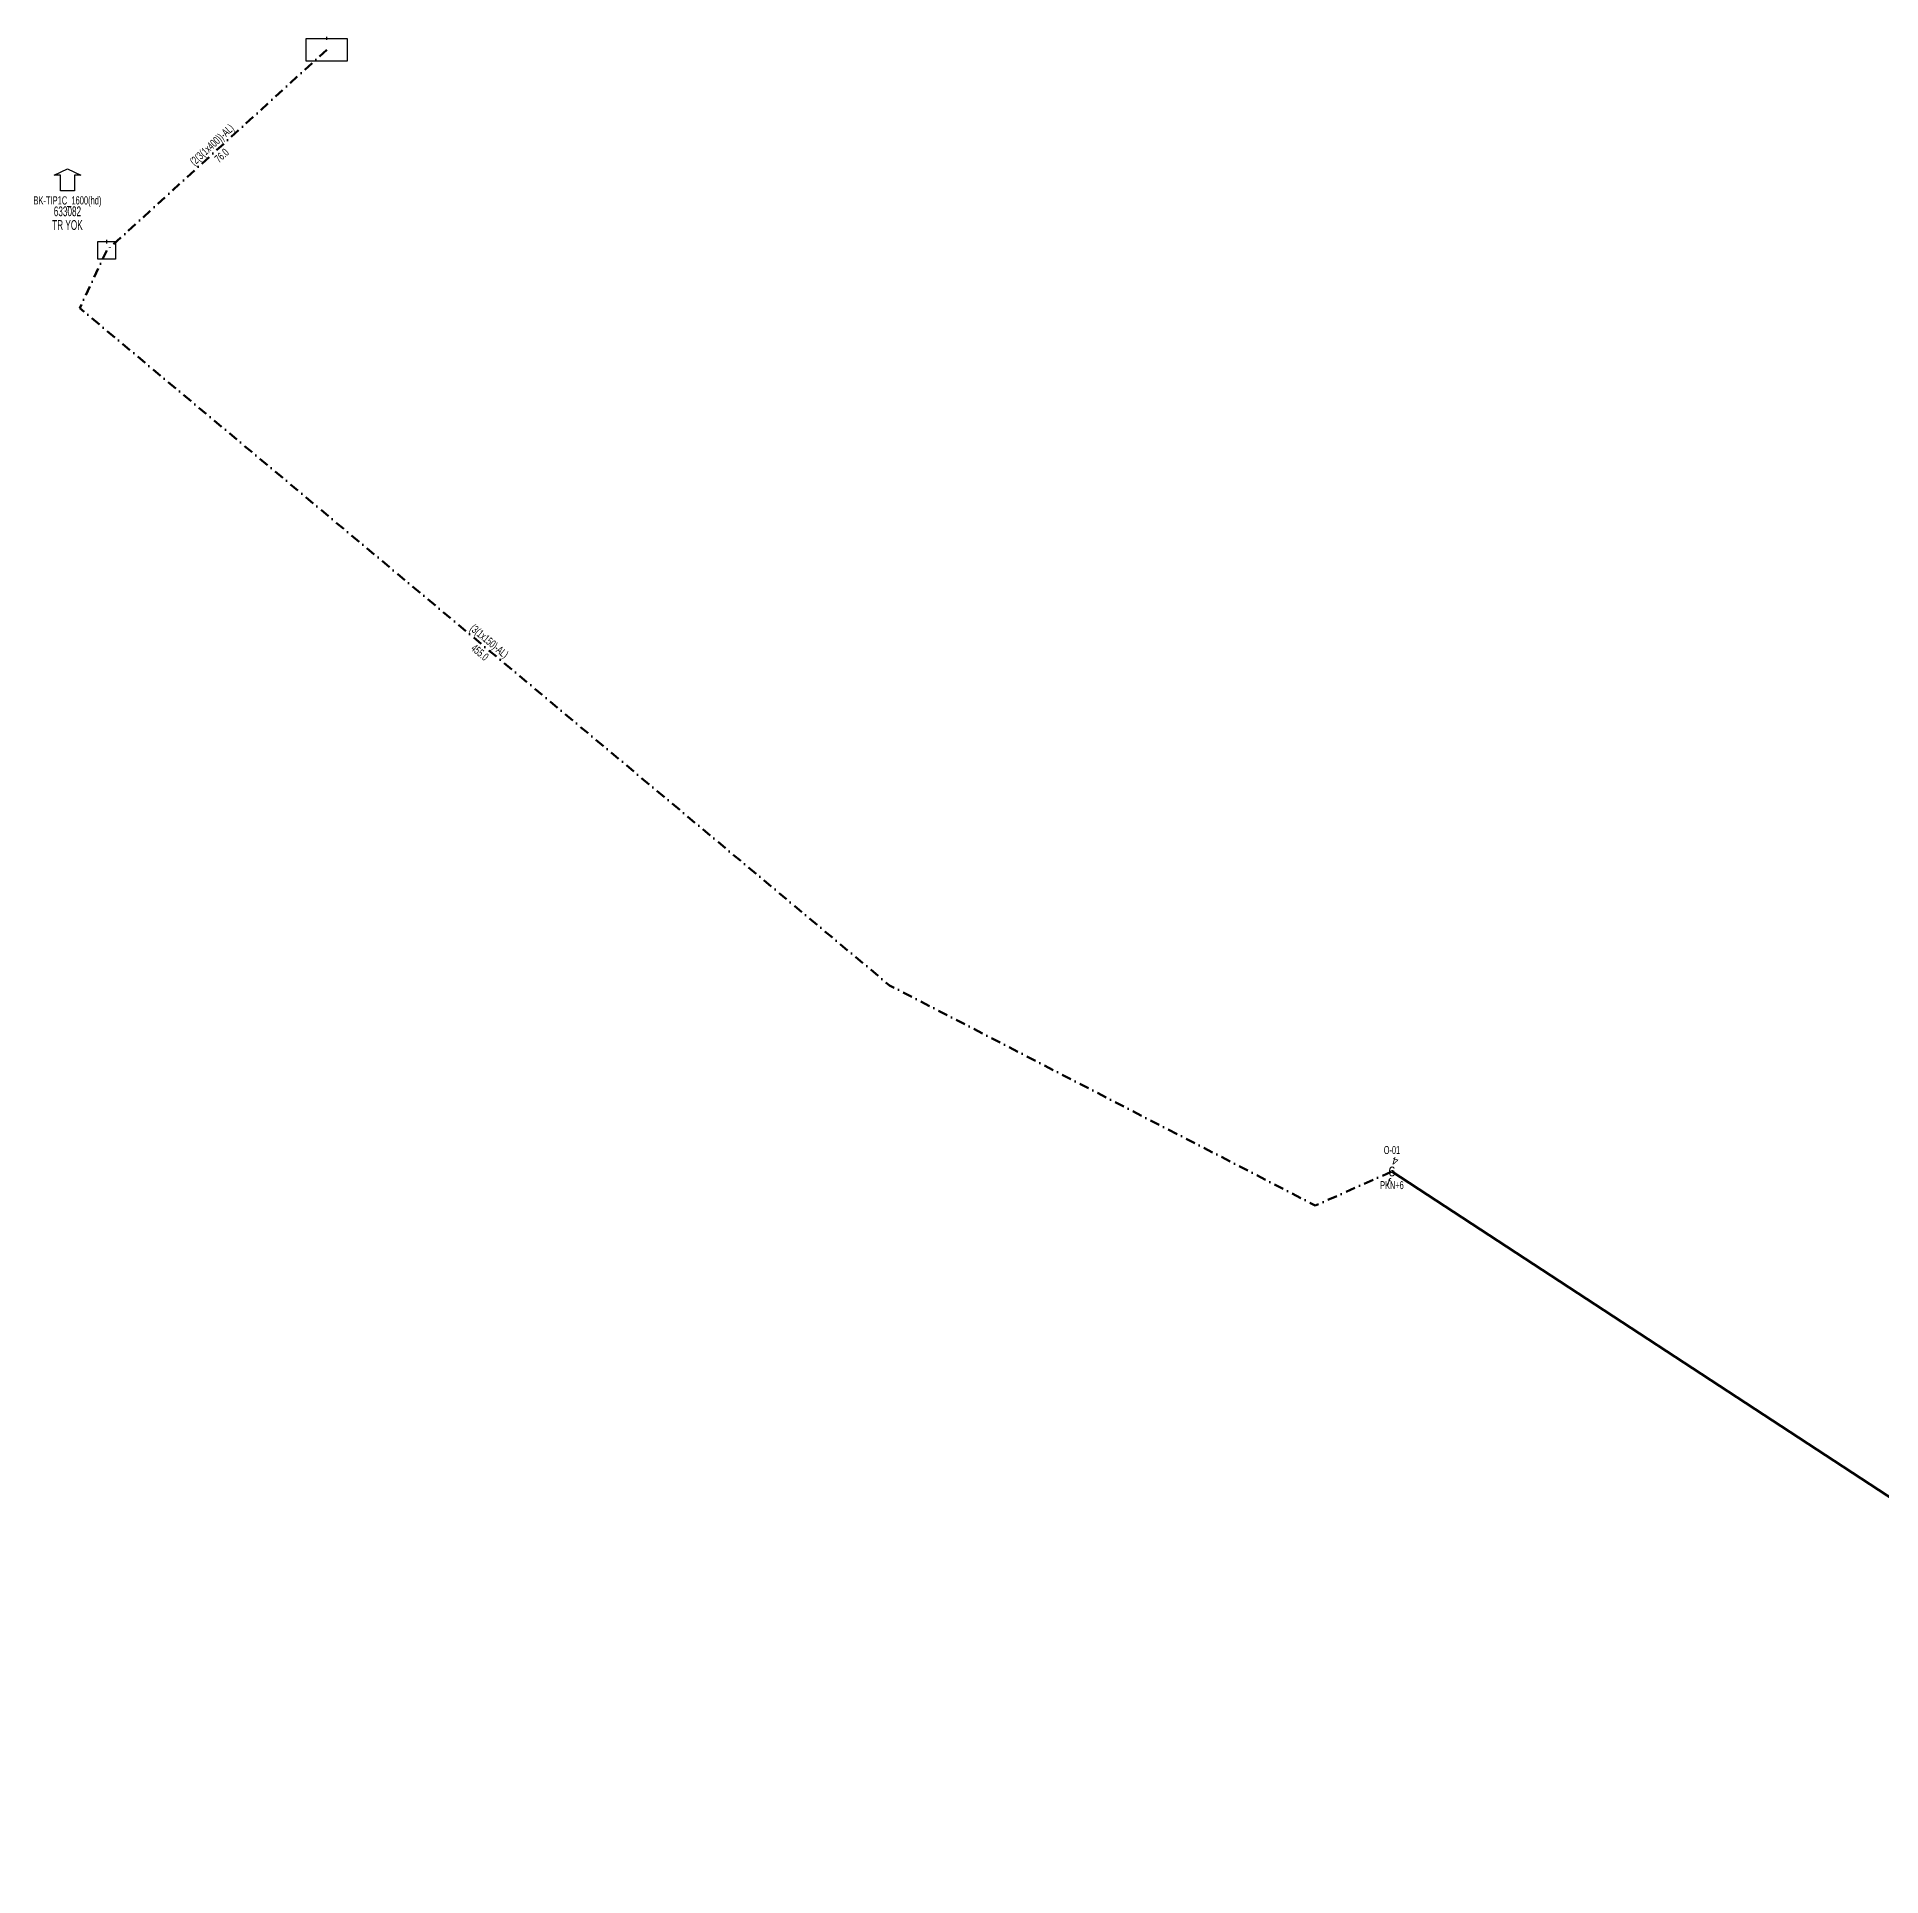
# Model space of a CAD drawing. Header units: millimetres. Extents: x 635683 to 638848, y 4083109 to 4086793.
# Drawn here: x 635683 to 636155.5, y 4084866 to 4085337.2 of the extents above; entities that cross this region are included whole.
import ezdxf
from ezdxf.enums import TextEntityAlignment as Align

# ---------------------------------------------------------------- set-up
doc = ezdxf.new("R2010")
doc.units = ezdxf.units.MM
doc.linetypes.add('DASHDOT', pattern=[5, 2.5, -1.25, 0, -1.25])
for name, color, linetype, lineweight in [('DIREK_ENH_MEVCUT', 6, 'Continuous', 25), ('HAT_ENH_HAVAI_MEVCUT', 6, 'Continuous', 70), ('HAT_ENH_YERALTI_MEVCUT', 6, 'DASHDOT', 70), ('TRAFO_MEVCUT', 5, 'Continuous', 30)]:
    doc.layers.add(name, color=color, linetype=linetype, lineweight=lineweight)
doc.styles.add('Direk', font='B_CAD')
doc.styles.get("Standard").update_dxf_attribs({"font": 'Arial'})

# ---------------------------------------------------------------- blocks, each defined once
blk = doc.blocks.new('MEV_BINA_KARE')
at = {"layer": 'TRAFO_MEVCUT', "linetype": 'Continuous'}
for p, q in [((-2.25, -2.25), (-2.25, 2.25)), ((-2.25, 2.25), (2.25, 2.25)), ((0, 1.8), (0, 2.7)), ((2.25, 2.25), (2.25, -2.25)), ((2.25, -2.25), (-2.25, -2.25))]:
    blk.add_line(p, q, dxfattribs=at)
blk = doc.blocks.new('MEV_BETKOSK')
at = {"layer": 'TRAFO_MEVCUT', "linetype": 'Continuous'}
for p, q in [((-3.4, 2), (0, 3.6)), ((-1.8, 2), (-3.4, 2)), ((-1.8, -2), (-1.8, 2)), ((0, 3.6), (3.4, 2)), ((3.4, 2), (1.8, 2)), ((1.8, 2), (1.8, -2)), ((1.8, -2), (-1.8, -2))]:
    blk.add_line(p, q, dxfattribs=at)
blk = doc.blocks.new('MEV_INDMERK_KARE')
at = {"layer": 'TRAFO_MEVCUT', "linetype": 'Continuous'}
for p, q in [((-5.268651, -2.925), (-5.268651, 2.925)), ((-5.268651, 2.925), (5.268651, 2.925)), ((0, 2.535), (0, 3.315)), ((5.268651, 2.925), (5.268651, -2.925)), ((5.268651, -2.925), (-5.268651, -2.925))]:
    blk.add_line(p, q, dxfattribs=at)

msp = doc.modelspace()

# ---------------------------------------------------------------- linework, layer by layer
at = {"layer": 'HAT_ENH_HAVAI_MEVCUT'}
msp.add_line((636030.179, 4085046.543), (636305.908, 4084866.043), dxfattribs=at)
at = {"layer": 'HAT_ENH_YERALTI_MEVCUT', "flags": 128}
for points in [[(635757.255576, 4085333.870463), (635700.889508, 4085282.486768)], [(635700.889508, 4085282.486768), (635693.967933, 4085267.708667), (635901.442403, 4085094.219081), (636010.540391, 4085037.814312), (636030.179, 4085046.543)]]:
    msp.add_lwpolyline(points, dxfattribs=at)

# ---------------------------------------------------------------- block references
at = {"layer": 'TRAFO_MEVCUT'}
for name, p in [('MEV_INDMERK_KARE', (635757.255576, 4085333.870463)), ('MEV_BETKOSK', (635690.817248, 4085299.753434)), ('MEV_BINA_KARE', (635700.889508, 4085282.486768))]:
    msp.add_blockref(name, p, dxfattribs=at)

# ---------------------------------------------------------------- texts
at = {"layer": 'DIREK_ENH_MEVCUT', "linetype": 'ByBlock', "width": 0.53}
for s, p in [('O-01', (636030.179, 4085052.043)), ('PKN+6', (636030.179, 4085043.043))]:
    msp.add_text(s, height=2.05, dxfattribs=at).set_placement(p, align=Align.MIDDLE_CENTER)
at = {"layer": 'DIREK_ENH_MEVCUT', "linetype": 'ByBlock', "style": 'Direk'}
msp.add_text('6', height=2.5, dxfattribs=at).set_placement((636030.179, 4085046.543), align=Align.MIDDLE_CENTER)
at = {"layer": 'DIREK_ENH_MEVCUT', "color": 32, "style": 'Direk'}
for s, rotation, p in [('4', 523.395055, (636030.979159, 4085049.226234)), ('f', 703.395055, (636029.378841, 4085043.859766))]:
    msp.add_text(s, height=2, rotation=rotation, dxfattribs=at).set_placement(p, align=Align.MIDDLE_CENTER)
at = {"layer": 'HAT_ENH_YERALTI_MEVCUT', "lineweight": 30, "width": 0.53}
for s, rotation, p in [('(2(3(1x400))-AL)', 402.352516, (635728.499905, 4085308.806777)), ('(3(1x150)-AL)', 320.097724, (635798.250426, 4085181.615943))]:
    msp.add_text(s, height=2.05, rotation=rotation, dxfattribs=at).set_placement(p, align=Align.CENTER)
for s, rotation, p in [('76.0', 402.352516, (635729.645179, 4085307.550454)), ('455.0', 320.097724, (635797.15991, 4085180.311805))]:
    msp.add_text(s, height=2.05, rotation=rotation, dxfattribs=at).set_placement(p, align=Align.TOP_CENTER)
at = {"layer": 'TRAFO_MEVCUT', "width": 0.6}
for s, height, p in [('BK-TIP1C_1600(hd)', 2.1, (635690.817248, 4085294.253434)), ('633082', 2.5, (635690.817248, 4085291.253434)), ('TR YOK', 2.5, (635690.817248, 4085287.753434))]:
    msp.add_text(s, height=height, dxfattribs=at).set_placement(p, align=Align.CENTER)

doc.saveas('drawing.dxf')
